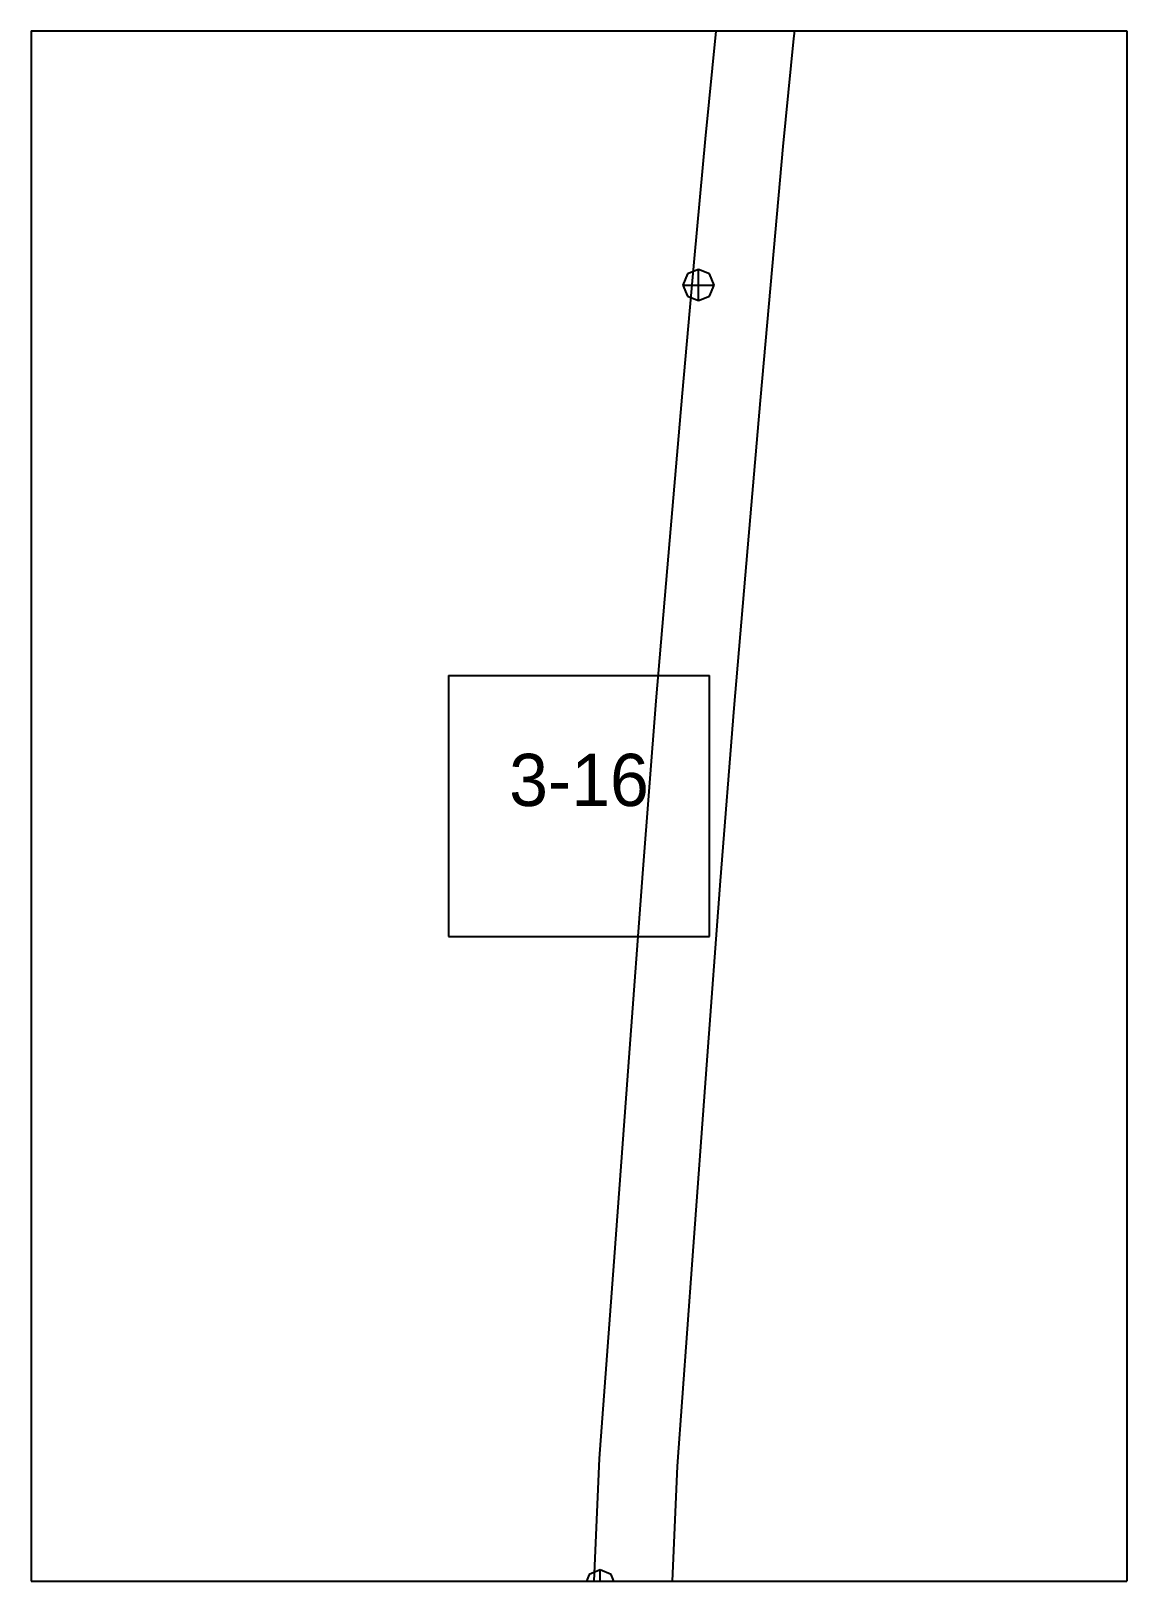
# Paper-space layout 'Plan 3-16' of a CAD drawing. Header units: metres, sheet in millimetres. Extents: x 0 to 210, y 0 to 297.
# The model-space entities are those that its viewports show. They can reach past a viewport. Long polylines and large blocks are cut down to what shows.
import ezdxf
from ezdxf.enums import TextEntityAlignment as Align

# ---------------------------------------------------------------- set-up
doc = ezdxf.new("R2010")
doc.units = ezdxf.units.M
for name, color, linetype in [('default', 7, 'Continuous'), ('TEXTLAYER', 7, 'Continuous'), ('VIEWPORTS', 7, 'Continuous')]:
    doc.layers.add(name, color=color, linetype=linetype)

msp = doc.modelspace()

# ---------------------------------------------------------------- linework, layer by layer
at = {"color": 9}
for p, q in [((3150, -297), (3150, -594)), ((3150, -297), (3150, -594)), ((3360, -297), (3360, -594)), ((3360, -297), (3360, -594)), ((2940, -594), (3150, -594)), ((2940, -594), (3150, -594)), ((3150, -594), (3360, -594)), ((3150, -594), (3150, -891)), ((3150, -594), (3360, -594)), ((3150, -594), (3150, -891)), ((3360, -594), (3570, -594)), ((3360, -594), (3360, -891)), ((3360, -594), (3570, -594)), ((3360, -594), (3360, -891)), ((3230, -717.5), (3280, -717.5)), ((3230, -717.5), (3230, -767.5)), ((3280, -767.5), (3280, -717.5)), ((3230, -767.5), (3280, -767.5)), ((2940, -891), (3150, -891)), ((2940, -891), (3150, -891)), ((3150, -891), (3360, -891)), ((3150, -891), (3150, -1188)), ((3150, -891), (3360, -891)), ((3150, -891), (3150, -1188)), ((3360, -891), (3570, -891)), ((3360, -891), (3360, -1188)), ((3360, -891), (3570, -891)), ((3360, -891), (3360, -1188))]:
    msp.add_line(p, q, dxfattribs=at)
at = {"layer": 'default', "color": 7, "linetype": 'Continuous'}
for p, q in [((3281.26, -593.94), (3283.17, -576.4)), ((3296.18, -595.45), (3298.07, -577.99)), ((3279.22, -614.66), (3281.26, -593.94)), ((3294.15, -616.11), (3296.18, -595.45)), ((3277.13, -637.6), (3279.22, -614.66)), ((3292.06, -639.03), (3294.15, -616.11)), ((3274.84, -663.37), (3277.13, -637.6)), ((3275.76, -640.55), (3274.88, -642.67)), ((3277.88, -639.67), (3275.76, -640.55)), ((3280.01, -640.55), (3277.88, -639.67)), ((3277.88, -645.67), (3277.88, -639.67)), ((3280.88, -642.67), (3280.01, -640.55)), ((3289.77, -664.78), (3292.06, -639.03)), ((3274.88, -642.67), (3275.76, -644.79)), ((3274.88, -642.67), (3280.88, -642.67)), ((3280.01, -644.79), (3280.88, -642.67)), ((3275.76, -644.79), (3277.88, -645.67)), ((3277.88, -645.67), (3280.01, -644.79)), ((3272.4, -691.63), (3274.84, -663.37)), ((3287.33, -693.03), (3289.77, -664.78)), ((3269.78, -722.35), (3272.4, -691.63)), ((3284.71, -723.74), (3287.33, -693.03)), ((3267.2, -755.41), (3269.78, -722.35)), ((3282.13, -756.82), (3284.71, -723.74)), ((3264.59, -790.69), (3267.2, -755.41)), ((3279.52, -792.1), (3282.13, -756.82)), ((3261.84, -828.08), (3264.59, -790.69)), ((3276.77, -829.51), (3279.52, -792.1)), ((3258.94, -867.55), (3261.84, -828.08)), ((3273.87, -869), (3276.77, -829.51)), ((3257.09, -909.16), (3258.94, -867.55)), ((3272.02, -910.64), (3273.87, -869)), ((3256.94, -889.77), (3256.06, -891.89)), ((3259.06, -888.89), (3256.94, -889.77)), ((3261.18, -889.77), (3259.06, -888.89)), ((3259.06, -894.89), (3259.06, -888.89)), ((3262.06, -891.89), (3261.18, -889.77)), ((3256.06, -891.89), (3256.94, -894.01)), ((3256.06, -891.89), (3262.06, -891.89)), ((3261.18, -894.01), (3262.06, -891.89))]:
    msp.add_line(p, q, dxfattribs=at)

# ---------------------------------------------------------------- texts
at = {"layer": 'TEXTLAYER', "color": 1}
msp.add_text('3-16', height=10, dxfattribs=at).set_placement((3255, -742.5), align=Align.CENTER)

psp = doc.layouts.new('Plan 3-16')

# ---------------------------------------------------------------- viewports
at = {"layer": 'VIEWPORTS'}
psp.add_viewport(center=(105, 148.5), size=(210, 297), view_center_point=(3255, -742.5), view_height=297, dxfattribs=at)

doc.saveas('drawing.dxf')
